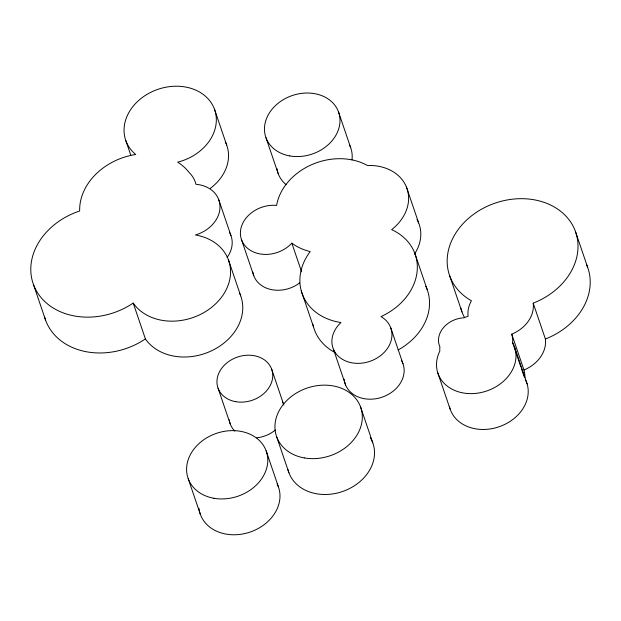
<?xml version="1.0" encoding="UTF-8"?>
<svg xmlns="http://www.w3.org/2000/svg" width="621" height="621" viewBox="0 0 621 621"><rect width="100%" height="100%" fill="white"/><g stroke="black" fill="none" stroke-linecap="round" stroke-linejoin="round"><path stroke-width="0.93" d="M575.388 231.33L587.59 267.17M533.198 303.157A33.355 26.781 -18.8 0 1 511.758 334.16A37.159 29.831 -18.8 0 1 512.635 342.722A40.505 32.517 -18.8 0 1 476.354 393.318A40.505 32.517 -18.8 0 1 439.839 351.036A37.159 29.831 -18.8 0 1 439.878 346.759A24.009 19.274 -18.8 0 1 463.809 317.828A37.159 29.831 -18.8 0 1 468.102 316.291A33.355 26.781 -18.8 0 1 471.424 300.75A66.672 53.53 -18.8 0 1 470.407 216.768A66.672 53.53 -18.8 0 1 569.674 220.634A66.672 53.53 -18.8 0 1 533.198 303.157L545.401 338.996A33.355 26.781 -18.8 0 1 523.961 370A37.159 29.831 -18.8 0 1 524.892 377.436M511.758 334.16L523.961 370M514.918 348.086L527.113 383.925M512.635 342.722L520.872 366.91M521.477 368.703L524.225 376.768M449.783 276.097L461.985 311.936M406.445 187.076L418.647 222.916M414.983 253.756L427.178 289.596M437.89 373.136L450.085 408.975M338.492 111.865L350.686 147.705M390.756 327.818L402.959 363.658M360.568 406.957L372.771 442.796M265.974 137.715L278.177 173.554M333.438 349.25L345.633 385.09M291.831 243.145A57.287 45.993 -18.8 0 0 310.182 251.59A59.849 48.05 -18.8 0 0 340.945 322.532A30.608 24.576 -18.8 0 0 341.201 358.558A30.608 24.576 -18.8 0 0 384.422 352.154A30.608 24.576 -18.8 0 0 380.983 316.594A59.849 48.05 -18.8 0 0 417.025 272.316A59.849 48.05 -18.8 0 0 391.649 229.646A45.993 36.926 -18.8 0 0 406.685 187.689A45.993 36.926 -18.8 0 0 367.438 165.496A57.287 45.993 -18.8 0 0 311.695 164.666A57.287 45.993 -18.8 0 0 276.593 205.411A29.769 23.901 -18.8 0 0 242.656 223.475A29.769 23.901 -18.8 0 0 254.3 252.312A29.769 23.901 -18.8 0 0 291.831 243.145L301.596 271.819M301.27 290.931L313.473 326.77M214.486 109.249L226.688 145.089M241.561 239.838L253.764 275.677M218.747 199.714L230.95 235.553M271.633 369.122L283.836 404.962M228.497 259.989L240.692 295.829M276.687 436.85L288.889 472.69M266.168 450.893L278.363 486.732M218.064 388.21L230.267 424.05M125.9 140.82L130.783 155.157M133.204 303.064A52.7 42.306 -18.8 0 0 218.281 301.131A52.7 42.306 -18.8 0 0 195.405 234.971A31.694 25.445 -18.8 0 0 219.997 207.088A31.694 25.445 -18.8 0 0 195.957 184.305A36.895 29.622 -18.8 0 0 189.133 172.483A59.973 48.151 -18.8 0 0 177.653 162.159A47.025 37.749 -18.8 0 0 213.531 106.936A47.025 37.749 -18.8 0 0 146.494 94.687A47.025 37.749 -18.8 0 0 135.735 154.505A59.973 48.151 -18.8 0 0 79.659 210.985A66.835 53.654 -18.8 0 0 36.67 291.334A66.835 53.654 -18.8 0 0 133.204 303.064L145.399 338.903A52.7 42.306 -18.8 0 0 212.188 350.485A52.7 42.306 -18.8 0 0 239.582 293.143M188.21 478.675L200.412 514.514M33.418 284.402L45.62 320.242M371.816 440.491A44.526 35.746 -18.8 0 1 342.551 491.514A44.526 35.746 -18.8 0 1 287.911 469.414M370.271 437.619A44.526 35.746 -18.8 0 1 371.451 439.746M275.336 430.019A28.442 22.83 -18.8 0 1 256.784 437.797M234.839 431.09A28.442 22.83 -18.8 0 1 229.258 419.742M282.33 401.803A28.442 22.83 -18.8 0 1 282.997 403.006M277.137 483.899A41.382 33.223 -18.8 0 1 248.804 532.492A41.382 33.223 -18.8 0 1 198.945 508.242M525.234 379.291A40.505 32.517 -18.8 0 1 499.695 426.557A40.505 32.517 -18.8 0 1 449.379 406.452M586.597 264.693A66.672 53.53 -18.8 0 1 545.401 338.996M464.547 317.626A66.672 53.53 -18.8 0 1 460.611 307.426M349.545 145.066A38.494 30.903 -18.8 0 1 351.975 159.907M286.087 184.639A38.494 30.903 -18.8 0 1 276.904 168.47M145.399 338.903A66.835 53.654 -18.8 0 1 44.479 316.64M229.359 232.176A31.694 25.445 -18.8 0 1 227.084 257.513M225.322 141.914A47.025 37.749 -18.8 0 1 210.34 188.342M425.827 286.351A59.849 48.05 -18.8 0 1 398.069 349.988M335.146 352.612A59.849 48.05 -18.8 0 1 312.844 324.131M401.414 360.397A30.608 24.576 -18.8 0 1 381.659 397.324A30.608 24.576 -18.8 0 1 344.174 379.221M416.97 219.43A45.993 36.926 -18.8 0 1 414.517 254.051M299.718 282.904A29.769 23.901 -18.8 0 1 270.678 289.456A29.769 23.901 -18.8 0 1 252.832 272.083M304.267 457.925A44.526 35.746 -18.8 0 0 361.554 410.24A44.526 35.746 -18.8 0 0 290.069 397.549A44.526 35.746 -18.8 0 0 304.267 457.925M235.677 401.671A28.442 22.83 -18.8 0 0 272.262 371.211A28.442 22.83 -18.8 0 0 226.611 363.114A28.442 22.83 -18.8 0 0 235.677 401.671M213.841 498.259A41.382 33.223 -18.8 0 0 267.077 453.943A41.382 33.223 -18.8 0 0 200.645 442.152A41.382 33.223 -18.8 0 0 213.841 498.259M289.813 155.925A38.494 30.903 -18.8 0 0 339.338 114.706A38.494 30.903 -18.8 0 0 277.54 103.738A38.494 30.903 -18.8 0 0 289.813 155.925"/></g></svg>
